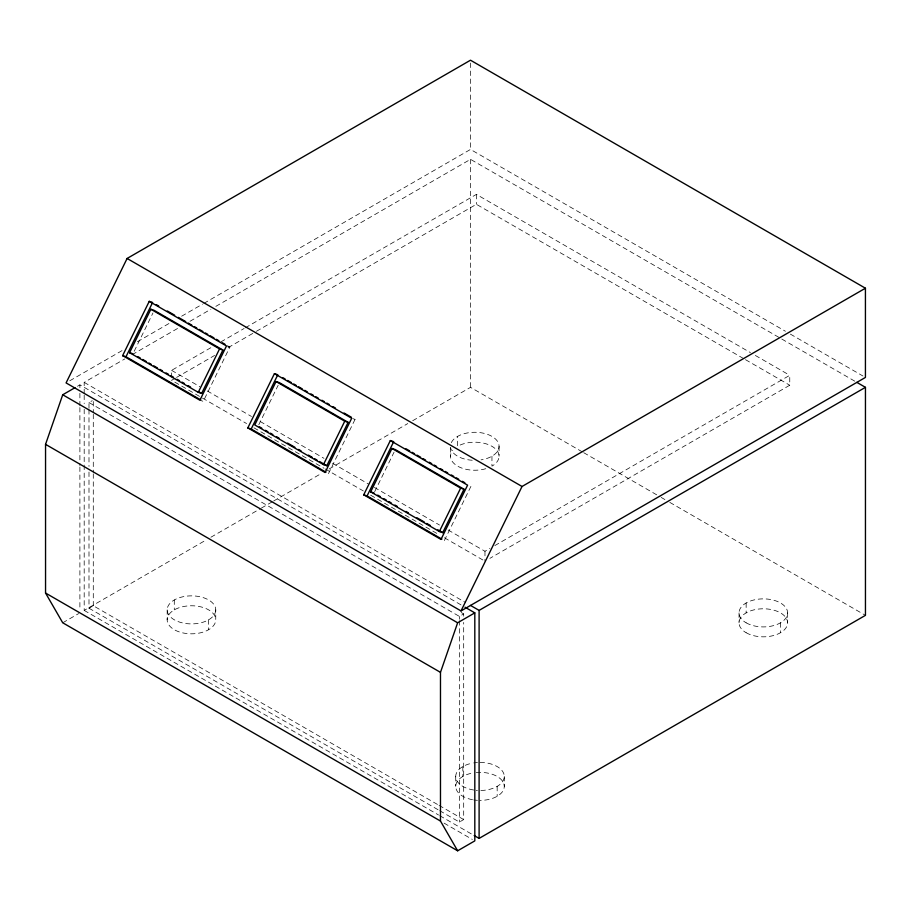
<?xml version="1.0" encoding="UTF-8"?>
<svg xmlns="http://www.w3.org/2000/svg" width="911" height="911" viewBox="0 0 911 911"><rect width="100%" height="100%" fill="white"/><g stroke="black" fill="none" stroke-linecap="round" stroke-linejoin="round"><path stroke-width="0.68" stroke-dasharray="4.55 3.42" d="M134.202 351.247L152.98 312.94M227.42 345.679L229.868 347.091L203.267 401.352L201.024 400.601M258.77 424.799L278.174 385.228M328.461 473.64L355.062 419.379L352.614 417.955M374.672 491.712L394.076 452.141M444.363 540.553L470.964 486.292L468.721 485.54M69.771 380.787L122.632 350.268M137.379 341.75L170.573 322.596M181.631 316.208L202.527 304.137M203.757 303.431L470.497 149.427L785.453 331.274M77.435 386.275L79.895 384.863L461.285 605.052M84.188 393.711L84.188 382.381L124.784 358.934M132.163 354.675L178.92 327.687M190 321.287L210.908 309.216M215.839 306.369L470.52 159.334L780.556 338.323M88.993 408.23L88.993 402.548L92.216 400.692M171.61 377.439L171.61 370.356L212.161 346.943M220.769 341.978L244.114 328.495M245.344 327.789L476.385 194.396L750.425 352.614M175.299 378.145L171.61 380.274L246.574 423.547M176.529 377.427L214.62 355.438M228.137 347.626L255.182 332.025M256.401 331.308L476.385 204.303L744.287 358.98M62.722 622.782L78.665 613.581M84.188 409.29L84.188 610.393L205.988 540.064M210.908 537.228L260.125 508.816M261.355 508.099L272.435 501.71M273.664 500.993L321.651 473.299M329.03 469.028L407.775 423.569M412.694 420.723L470.52 387.346L582.482 451.981M88.993 472.046L88.993 608.218L93.286 605.735L437.849 804.664M448.11 529.986L484.971 551.28L489.89 548.433M494.81 545.598L789.757 375.309L789.757 385.228L489.89 558.352M88.993 402.548L459.395 616.405L463.688 613.923L463.688 616.758M439.706 810.699L459.395 822.064L463.688 819.581L463.688 622.441M227.625 346.339L229.868 347.091M352.819 418.627L355.062 419.379M790.372 334.109L862.968 376.015M781.786 339.04L855.611 381.652M755.344 355.449L789.757 375.309M745.517 359.686L789.757 385.228M583.712 452.687L659.985 496.723M661.215 497.44L664.916 499.57M669.836 502.405L865.45 615.346M171.61 370.356L199.873 386.674M207.241 390.933L251.482 416.475M260.09 421.44L323.986 458.335M332.595 463.3L368.226 483.878M374.375 487.419L439.501 525.021M253.941 427.806L323.986 468.243M325.216 468.96L363.318 490.949M370.686 495.208L439.501 534.939M444.42 537.775L483.741 560.481M84.188 382.381L465.578 602.57M461.228 612.499L463.688 613.923M439.079 805.381L463.688 819.581M88.993 608.218L438.476 809.981M84.188 610.393L438.51 814.958M439.74 815.675L472.957 834.852M444.056 823.123L472.353 839.452M787.605 612.898L787.605 622.805M780.488 622.805L780.488 632.724M746.143 602.98L746.143 612.898M739.037 612.898L739.037 622.805M504.284 776.468L504.284 786.375M499.057 446.31L499.057 456.217M497.167 786.375L497.167 796.294M491.951 456.217L491.951 466.136A24.278 14.018 0 0 0 491.951 446.31A24.278 14.018 0 0 0 457.607 446.31L457.607 436.392M484.971 551.28L484.971 561.187M476.385 194.396L476.385 204.303M470.497 63.041L470.497 149.427M470.52 159.334L470.52 387.346M462.834 766.55L462.834 776.468M459.395 616.405L459.395 619.241M459.395 620.664L459.395 822.064M455.716 776.468L455.716 786.375M450.49 447.722L450.49 456.217M215.748 609.88A24.278 14.018 0 0 1 179.319 622.019A24.278 14.018 0 0 1 179.319 597.741A24.278 14.018 0 0 1 215.748 609.88L215.748 619.787A24.278 14.018 0 0 1 179.319 631.938A24.278 14.018 0 0 1 179.319 607.648A24.278 14.018 0 0 1 215.748 619.787M208.63 619.787L208.63 629.706M174.286 599.962L174.286 609.88M167.18 609.88L167.18 619.787M93.286 401.489L93.286 412.842M93.286 414.254L93.286 472.41M93.286 473.822L93.286 605.735M88.993 409.643L88.993 466.375M84.188 395.123L84.188 403.619M79.895 384.863L79.895 387.687M79.895 393.358L79.895 406.101M79.895 407.513L79.895 465.578M79.895 467.001L79.895 610.04M451.321 442.678A24.278 14.018 0 0 1 491.951 436.392A24.278 14.018 0 0 1 481.065 459.85M472.24 460.249A24.278 14.018 0 0 1 450.581 447.529M485.802 468.709A24.278 14.018 0 0 1 457.903 466.307A24.278 14.018 0 0 1 452.767 450.296M480.006 762.45A24.278 14.018 0 0 1 504.204 777.561A24.278 14.018 0 0 1 476.202 790.315M473.72 790.008A24.278 14.018 0 0 1 455.728 776.832A24.278 14.018 0 0 1 472.502 763.133M473.72 762.928A24.278 14.018 0 0 1 477.466 762.518M476.202 772.528A24.278 14.018 0 0 1 504.204 785.282A24.278 14.018 0 0 1 480.006 800.393M477.466 800.325A24.278 14.018 0 0 1 473.72 799.926M472.502 799.71A24.278 14.018 0 0 1 455.728 786.011A24.278 14.018 0 0 1 473.72 772.835M746.143 622.805A24.278 14.018 0 0 0 786.774 616.519A24.278 14.018 0 0 0 757.03 599.347A24.278 14.018 0 0 0 746.143 622.805M746.143 632.724A24.278 14.018 0 0 0 786.774 626.438A24.278 14.018 0 0 0 757.03 609.265A24.278 14.018 0 0 0 746.143 632.724"/><path stroke-width="1.37" d="M464.974 607.182L474.813 612.864L474.813 840.876L457.641 850.794L62.722 622.782L45.55 593.038L45.55 444.34L62.722 394.77L74.987 387.687M457.641 850.794L440.48 821.05L440.48 672.352L457.641 622.782L474.813 612.864M127.107 258.462L66.082 382.916L461.012 610.928L865.427 377.439L865.427 288.218L470.497 60.206L127.107 258.462L522.037 486.474L865.427 288.218M122.632 355.62L149.233 301.359L152.604 302.486L125.991 356.748L122.632 355.62L199.896 400.225L226.497 345.964L149.233 301.359M129.578 352.671L150.862 309.262L154.232 310.389L222.922 350.04L201.627 393.45L198.268 392.322L129.578 352.671L132.949 353.798M198.268 392.322L219.551 348.913L222.922 350.04M247.826 427.897L274.427 373.635L277.798 374.763L251.185 429.024L247.826 427.897L325.09 472.513L351.692 418.251L274.427 373.635M276.056 381.538L254.773 424.947L323.462 464.599L326.821 465.726L348.116 422.328L279.426 382.666L276.056 381.538L344.745 421.201L348.116 422.328M323.462 464.599L344.745 421.201M363.728 494.81L390.329 440.56L393.7 441.676L367.087 495.937L363.728 494.81L440.992 539.426L467.594 485.164L390.329 440.56M370.675 491.86L391.958 448.463L395.328 449.59L464.018 489.241L442.723 532.65L439.364 531.523L370.675 491.86L374.045 492.988M439.364 531.523L460.647 488.114L464.018 489.241M461.012 610.928L522.037 486.474M470.497 605.416L479.106 610.393L865.45 387.334L865.45 615.346L479.106 838.405L474.187 835.558M856.841 382.369L865.45 387.334M156.282 304.616L158.73 306.028M167.317 310.981L174.684 315.229M178.362 317.358L185.719 321.606M188.167 323.018L191.845 325.147M194.305 326.559L196.753 327.983M199.213 329.395L202.891 331.513M205.339 332.936L207.799 334.348M210.247 335.772L213.926 337.89M216.374 339.302L218.834 340.725M222.512 342.843L224.96 344.267M282.706 377.598L285.154 379.01M287.603 380.434L291.292 382.552M293.741 383.975L296.189 385.387M298.649 386.799L302.327 388.929M304.775 390.341L307.235 391.764M310.913 393.882L313.361 395.306M315.821 396.718L318.269 398.13M321.947 400.259L324.407 401.671M326.855 403.095L329.304 404.507M332.982 406.625L335.442 408.048M344.028 413.002L351.384 417.249M405.964 448.759L409.643 450.888M412.091 452.3L414.551 453.724M416.999 455.136L420.677 457.265M423.137 458.677L425.585 460.089M429.263 462.219L431.723 463.631M434.171 465.054L436.62 466.466M440.309 468.584L442.757 470.008M445.206 471.42L447.665 472.843M451.344 474.961L453.792 476.373M456.252 477.797L458.7 479.209M462.378 481.338L464.838 482.75M150.862 309.262L219.551 348.913M391.958 448.463L460.647 488.114M137.857 356.634L140.305 358.046M142.765 359.458L146.443 361.587M148.892 362.999L151.351 364.423M153.8 365.835L157.478 367.964M159.937 369.376L162.386 370.788M166.064 372.918L168.512 374.33M170.972 375.753L173.42 377.165M177.098 379.295L179.558 380.707M182.006 382.119L184.466 383.542M188.144 385.66L190.593 387.084M199.179 392.037L201.627 393.45M259.373 426.781L261.821 428.204M265.5 430.322L267.959 431.746M270.408 433.158L272.856 434.57M276.545 436.699L278.994 438.111M287.58 443.076L294.936 447.324M298.614 449.442L301.074 450.865M308.43 455.113L312.109 457.231M314.557 458.654L317.017 460.066M319.465 461.478L326.821 465.726M377.723 495.117L380.183 496.529M383.861 498.659L386.31 500.071M388.758 501.494L391.218 502.906M394.896 505.036L397.344 506.448M405.93 511.401L408.39 512.825M416.976 517.778L424.332 522.026M426.781 523.438L430.459 525.567M437.827 529.815L442.723 532.65M125.991 356.748L200.807 399.94M251.185 429.024L326.001 472.217M367.087 495.937L441.903 539.13M62.722 394.77L457.641 622.782M45.55 444.34L440.48 672.352M45.55 593.038L440.48 821.05M479.106 610.393L479.106 838.405"/></g></svg>
